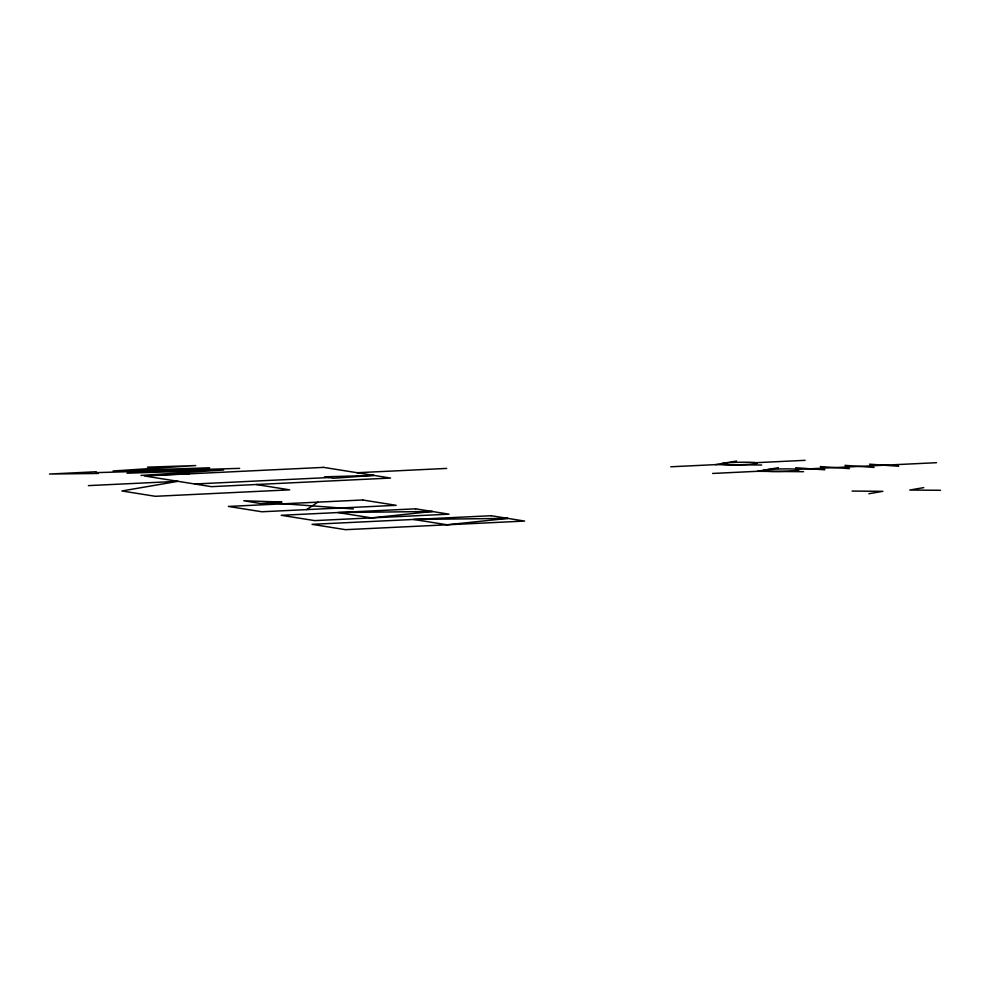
<?xml version="1.0" encoding="UTF-8"?>
<svg xmlns="http://www.w3.org/2000/svg" width="990" height="990" viewBox="0 0 990 990"><rect width="100%" height="100%" fill="white"/><g stroke="black" fill="none" stroke-linecap="round" stroke-linejoin="round"><path stroke-width="1.49" d="M306.603 509.627L317.926 502.128M670.762 466.785L715.547 464.632L736.585 461.018M712.602 473.455L757.375 471.302L778.412 467.688M868.849 493.738L882.87 491.325L852.118 491.065M923.769 487.625L909.748 490.038L940.5 490.298M88.407 485.62L177.977 481.326L121.881 490.966L155.343 496.299L289.686 489.852L256.212 484.506M357.093 472.725L446.663 468.418M194.708 483.999L329.051 477.539M756.088 462.689L805.105 460.325M936.503 462.701L797.928 469.359L795.712 467.726L824.757 469.805L820.339 466.55L849.395 468.629L844.977 465.362L874.021 467.441L869.604 464.186L898.648 466.253L897.002 464.607M147.46 467.156L195.698 465.56L113.108 470.98L209.645 467.787L127.067 473.208L223.604 470.015L141.013 475.423L189.288 473.839M97.045 472.614L239.667 468.369M715.547 464.632L761.681 465.015M757.375 471.302L803.521 471.698M271.173 502.809L353.356 508.947M432.284 511.496L371.448 517.894L337.986 512.548L432.284 511.496M507.907 518.401L447.084 524.787L413.61 519.453L507.907 518.401M373.824 475.398L333.531 478.257L324.559 476.821L373.824 475.398M281.667 502.066L260.679 503.539L243.775 500.754L281.667 502.066M95.696 471.785L49.5 474.037L98.381 473.455L95.696 471.785M323.631 467.379L144.503 475.98L211.439 486.659L390.555 478.059L323.631 467.379M362.699 499.987L228.356 506.435L261.83 511.768L396.173 505.321L362.699 499.987M415.54 508.823L281.197 515.283L314.672 520.616L449.014 514.169L415.54 508.823M491.176 515.728L312.048 524.329L345.522 529.675L524.638 521.074L491.176 515.728M772.175 471.426A17.931 1.225 -1.3 0 0 799.054 469.755A17.931 1.225 -1.3 0 0 772.151 469.31A17.931 1.225 -1.3 0 0 772.175 471.426M730.348 464.756A17.931 1.225 -1.3 0 0 757.226 463.085A17.931 1.225 -1.3 0 0 730.323 462.639A17.931 1.225 -1.3 0 0 730.348 464.756"/></g></svg>
